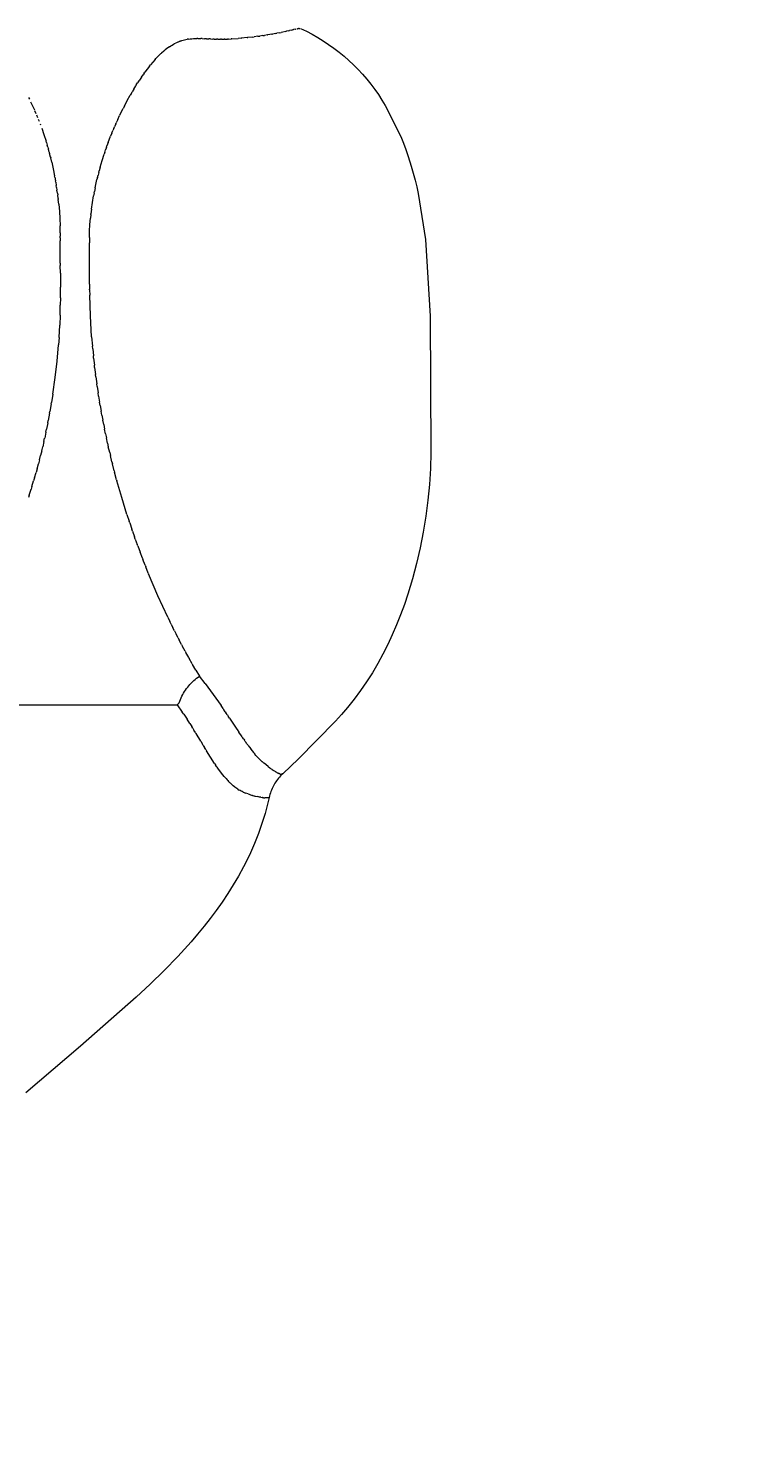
# Model space of a CAD drawing. Header units: millimetres. Extents: x 311 to 4068, y 1050 to 3803.
# Drawn here: x 989.66 to 1004.96, y 3406.39 to 3436.69 of the extents above; entities that cross this region are included whole.
import ezdxf

# ---------------------------------------------------------------- set-up
doc = ezdxf.new("R2010")
doc.units = ezdxf.units.MM
doc.layers.add('ZANO_R', color=7, linetype='Continuous', lineweight=0)
doc.layers.add('ZANO_W', color=1, linetype='Continuous', lineweight=0)
doc.styles.get("Standard").update_dxf_attribs({"font": 'ARIALUNI.TTF'})
doc.dimstyles.new('pl i ang', dxfattribs={"dimtxt": 50, "dimasz": 50, "dimexe": 1.25, "dimexo": 0.625, "dimgap": 10, "dimtad": 1, "dimtoh": 1, "dimtxsty": 'Standard', "dimcen": 2.5, "dimclrd": 1, "dimclre": 1, "dimclrt": 1, "dimadec": 0, "dimazin": 0, "dimtfac": 1, "dimtmove": 0, "dimatfit": 3, "dimfxl": 1, "dimarcsym": 1})

# ---------------------------------------------------------------- blocks, each defined once
blk = doc.blocks.new('*D403')
at = {"layer": 'ZANO_W', "color": 1, "lineweight": -2}
for p, q in [((977.974, 3485.188), (1116.576, 3485.188)), ((1106.576, 3445.188), (1106.576, 2589.419)), ((1034.394, 2549.419), (1116.576, 2549.419))]:
    blk.add_line(p, q, dxfattribs=at)
at = {"layer": 'ZANO_W', "color": 1}
for points in [[(1113.242, 3445.188), (1099.909, 3445.188), (1106.576, 3485.188)], [(1099.909, 2589.419), (1113.242, 2589.419), (1106.576, 2549.419)]]:
    blk.add_solid(points, dxfattribs=at)
at = {"layer": 'ZANO_W', "color": 1, "insert": (1076.139, 3017.303), "char_height": 40, "attachment_point": 5, "rotation": 90}
blk.add_mtext('936', dxfattribs=at)
blk = doc.blocks.new('*D409')
at = {"layer": 'ZANO_W', "color": 1, "lineweight": -2}
for p, q in [((748.743, 3712.066), (1183.473, 3712.066)), ((1173.473, 3672.066), (1173.473, 2589.419)), ((1034.368, 2549.419), (1183.473, 2549.419))]:
    blk.add_line(p, q, dxfattribs=at)
at = {"layer": 'ZANO_W', "color": 1}
for points in [[(1180.14, 3672.066), (1166.807, 3672.066), (1173.473, 3712.066)], [(1166.807, 2589.419), (1180.14, 2589.419), (1173.473, 2549.419)]]:
    blk.add_solid(points, dxfattribs=at)
at = {"layer": 'ZANO_W', "color": 1, "insert": (1143.037, 3130.743), "char_height": 40, "attachment_point": 5, "rotation": 90}
blk.add_mtext('1163', dxfattribs=at)

msp = doc.modelspace()

# ---------------------------------------------------------------- linework, layer by layer
at = {"layer": 'ZANO_R'}
for p, q in [((995.163, 3436.628), (995.1, 3436.614)), ((995.163, 3436.628), (995.175, 3436.631)), ((995.223, 3436.641), (995.175, 3436.631)), ((995.223, 3436.641), (995.242, 3436.646)), ((995.276, 3436.654), (995.242, 3436.646)), ((995.276, 3436.654), (995.3, 3436.66)), ((995.323, 3436.665), (995.3, 3436.66)), ((995.323, 3436.665), (995.326, 3436.666)), ((995.364, 3436.675), (995.326, 3436.666)), ((995.364, 3436.675), (995.372, 3436.677)), ((995.399, 3436.684), (995.41, 3436.686)), ((995.414, 3436.687), (995.41, 3436.686)), ((995.414, 3436.687), (995.426, 3436.689)), ((995.427, 3436.689), (995.426, 3436.689)), ((995.427, 3436.689), (995.433, 3436.69)), ((995.445, 3436.692), (995.433, 3436.69)), ((995.445, 3436.692), (995.46, 3436.692)), ((995.465, 3436.692), (995.468, 3436.692)), ((995.474, 3436.69), (995.599, 3436.631)), ((995.599, 3436.631), (995.721, 3436.567)), ((992.702, 3436.32), (992.73, 3436.337)), ((992.73, 3436.337), (992.758, 3436.353)), ((992.758, 3436.353), (992.786, 3436.368)), ((992.786, 3436.368), (992.815, 3436.383)), ((992.854, 3436.401), (992.815, 3436.383)), ((992.854, 3436.401), (992.894, 3436.417)), ((992.914, 3436.424), (992.894, 3436.417)), ((992.914, 3436.424), (992.941, 3436.433)), ((992.941, 3436.433), (992.969, 3436.441)), ((992.969, 3436.441), (992.997, 3436.449)), ((992.997, 3436.449), (993.025, 3436.455)), ((993.025, 3436.455), (993.053, 3436.461)), ((993.081, 3436.465), (993.053, 3436.461)), ((993.081, 3436.465), (993.116, 3436.47)), ((993.116, 3436.47), (993.151, 3436.473)), ((993.151, 3436.473), (993.187, 3436.476)), ((993.187, 3436.476), (993.222, 3436.477)), ((993.222, 3436.477), (993.258, 3436.478)), ((993.283, 3436.478), (993.258, 3436.478)), ((993.283, 3436.478), (993.342, 3436.477)), ((993.376, 3436.476), (993.342, 3436.477)), ((993.376, 3436.476), (993.427, 3436.473)), ((993.465, 3436.471), (993.427, 3436.473)), ((993.465, 3436.471), (993.513, 3436.469)), ((993.549, 3436.467), (993.513, 3436.469)), ((993.549, 3436.467), (993.598, 3436.465)), ((993.631, 3436.463), (993.598, 3436.465)), ((993.631, 3436.463), (993.681, 3436.462)), ((993.71, 3436.461), (993.681, 3436.462)), ((993.71, 3436.461), (993.762, 3436.461)), ((993.787, 3436.461), (993.762, 3436.461)), ((993.787, 3436.461), (993.841, 3436.462)), ((993.861, 3436.462), (993.841, 3436.462)), ((993.861, 3436.462), (993.918, 3436.464)), ((993.934, 3436.465), (993.918, 3436.464)), ((993.934, 3436.465), (993.995, 3436.468)), ((994.004, 3436.468), (993.995, 3436.468)), ((994.004, 3436.468), (994.144, 3436.478)), ((994.207, 3436.483), (994.144, 3436.478)), ((994.207, 3436.483), (994.215, 3436.484)), ((994.333, 3436.496), (994.215, 3436.484)), ((994.333, 3436.496), (994.352, 3436.498)), ((994.452, 3436.509), (994.352, 3436.498)), ((994.452, 3436.509), (994.482, 3436.513)), ((994.565, 3436.524), (994.482, 3436.513)), ((994.565, 3436.524), (994.604, 3436.529)), ((994.67, 3436.539), (994.604, 3436.529)), ((994.67, 3436.538), (994.702, 3436.543)), ((994.769, 3436.554), (994.702, 3436.543)), ((994.769, 3436.553), (994.773, 3436.554)), ((994.86, 3436.569), (994.773, 3436.554)), ((994.86, 3436.569), (994.876, 3436.571)), ((994.946, 3436.584), (994.876, 3436.571)), ((994.946, 3436.584), (994.972, 3436.589)), ((995.025, 3436.599), (994.972, 3436.589)), ((995.025, 3436.599), (995.06, 3436.606)), ((995.097, 3436.614), (995.06, 3436.606)), ((995.097, 3436.614), (995.1, 3436.614)), ((995.721, 3436.567), (995.842, 3436.499)), ((995.842, 3436.499), (995.96, 3436.427)), ((995.96, 3436.427), (996.075, 3436.351)), ((996.075, 3436.351), (996.188, 3436.272)), ((992.369, 3436.03), (992.318, 3435.973)), ((992.369, 3436.03), (992.387, 3436.049)), ((992.426, 3436.091), (992.387, 3436.049)), ((992.426, 3436.09), (992.465, 3436.129)), ((992.491, 3436.155), (992.465, 3436.129)), ((992.491, 3436.155), (992.504, 3436.166)), ((992.553, 3436.209), (992.504, 3436.166)), ((992.553, 3436.209), (992.581, 3436.233)), ((992.614, 3436.259), (992.581, 3436.233)), ((992.614, 3436.259), (992.62, 3436.263)), ((992.675, 3436.302), (992.62, 3436.263)), ((992.675, 3436.302), (992.702, 3436.32)), ((996.188, 3436.272), (996.298, 3436.188)), ((996.298, 3436.188), (996.404, 3436.1)), ((996.404, 3436.1), (996.508, 3436.009)), ((992.133, 3435.735), (992.112, 3435.705)), ((992.133, 3435.735), (992.151, 3435.76)), ((992.199, 3435.825), (992.151, 3435.76)), ((992.249, 3435.889), (992.199, 3435.825)), ((992.249, 3435.889), (992.269, 3435.914)), ((992.318, 3435.973), (992.269, 3435.914)), ((996.508, 3436.009), (996.609, 3435.915)), ((996.609, 3435.915), (996.706, 3435.816)), ((996.706, 3435.816), (996.8, 3435.715)), ((996.8, 3435.715), (996.89, 3435.611)), ((991.913, 3435.398), (991.955, 3435.466)), ((991.967, 3435.486), (991.955, 3435.466)), ((991.967, 3435.486), (991.994, 3435.529)), ((992.022, 3435.572), (991.994, 3435.529)), ((992.022, 3435.572), (992.033, 3435.589)), ((992.077, 3435.655), (992.033, 3435.589)), ((992.077, 3435.655), (992.112, 3435.705)), ((996.89, 3435.611), (996.977, 3435.503)), ((996.977, 3435.503), (997.06, 3435.392)), ((989.664, 3435.215), (989.682, 3435.179)), ((989.709, 3435.125), (989.75, 3435.039)), ((991.711, 3435.035), (991.773, 3435.152)), ((991.773, 3435.152), (991.838, 3435.268)), ((991.861, 3435.309), (991.837, 3435.268)), ((991.861, 3435.309), (991.877, 3435.336)), ((991.913, 3435.398), (991.877, 3435.336)), ((997.06, 3435.392), (997.139, 3435.279)), ((997.139, 3435.279), (997.214, 3435.163)), ((997.214, 3435.163), (997.285, 3435.045)), ((989.75, 3435.039), (989.789, 3434.953)), ((989.794, 3434.941), (989.823, 3434.874)), ((989.835, 3434.848), (989.857, 3434.794)), ((991.572, 3434.751), (991.61, 3434.831)), ((991.617, 3434.846), (991.61, 3434.831)), ((991.617, 3434.846), (991.684, 3434.982)), ((991.711, 3435.035), (991.684, 3434.982)), ((997.285, 3435.045), (997.616, 3434.387)), ((989.873, 3434.753), (989.889, 3434.713)), ((989.911, 3434.657), (989.92, 3434.631)), ((989.947, 3434.56), (989.994, 3434.425)), ((991.444, 3434.457), (991.467, 3434.513)), ((991.485, 3434.556), (991.467, 3434.513)), ((991.486, 3434.556), (991.502, 3434.594)), ((991.528, 3434.654), (991.502, 3434.594)), ((991.528, 3434.654), (991.537, 3434.674)), ((991.572, 3434.751), (991.537, 3434.674)), ((989.994, 3434.425), (990.038, 3434.288)), ((990.046, 3434.26), (990.038, 3434.288)), ((990.046, 3434.26), (990.064, 3434.2)), ((990.077, 3434.158), (990.064, 3434.2)), ((991.365, 3434.255), (991.338, 3434.183)), ((991.365, 3434.255), (991.418, 3434.394)), ((991.444, 3434.457), (991.418, 3434.394)), ((997.616, 3434.387), (997.672, 3434.246)), ((997.672, 3434.246), (997.726, 3434.104)), ((990.077, 3434.158), (990.09, 3434.111)), ((990.106, 3434.053), (990.09, 3434.111)), ((990.106, 3434.053), (990.115, 3434.021)), ((990.133, 3433.947), (990.115, 3434.021)), ((990.133, 3433.948), (990.138, 3433.929)), ((990.159, 3433.84), (990.138, 3433.929)), ((991.235, 3433.869), (991.279, 3434.011)), ((991.291, 3434.046), (991.279, 3434.011)), ((991.291, 3434.046), (991.308, 3434.097)), ((991.327, 3434.151), (991.308, 3434.097)), ((991.327, 3434.151), (991.338, 3434.183)), ((997.726, 3434.104), (997.776, 3433.96)), ((997.776, 3433.96), (997.841, 3433.753)), ((990.159, 3433.84), (990.192, 3433.692)), ((990.192, 3433.692), (990.221, 3433.544)), ((991.165, 3433.618), (991.15, 3433.559)), ((991.165, 3433.618), (991.173, 3433.651)), ((991.193, 3433.727), (991.173, 3433.651)), ((991.193, 3433.727), (991.235, 3433.869)), ((997.841, 3433.753), (997.884, 3433.604)), ((997.884, 3433.604), (997.923, 3433.453)), ((990.226, 3433.517), (990.221, 3433.544)), ((990.226, 3433.517), (990.24, 3433.441)), ((990.245, 3433.409), (990.239, 3433.441)), ((990.245, 3433.409), (990.257, 3433.34)), ((990.264, 3433.293), (990.257, 3433.34)), ((990.264, 3433.293), (990.272, 3433.24)), ((991.088, 3433.287), (991.127, 3433.465)), ((991.137, 3433.509), (991.127, 3433.465)), ((991.137, 3433.509), (991.15, 3433.559)), ((997.923, 3433.453), (997.957, 3433.31)), ((997.957, 3433.31), (997.989, 3433.167)), ((990.282, 3433.177), (990.272, 3433.24)), ((990.282, 3433.177), (990.287, 3433.14)), ((990.297, 3433.059), (990.287, 3433.14)), ((990.297, 3433.059), (990.3, 3433.04)), ((990.311, 3432.941), (990.299, 3433.04)), ((991.031, 3432.977), (991.055, 3433.12)), ((991.066, 3433.175), (991.055, 3433.12)), ((991.066, 3433.175), (991.073, 3433.214)), ((991.088, 3433.287), (991.073, 3433.214)), ((997.989, 3433.167), (998.143, 3432.183)), ((990.311, 3432.941), (990.324, 3432.786)), ((990.324, 3432.786), (990.334, 3432.631)), ((990.996, 3432.722), (990.988, 3432.64)), ((990.997, 3432.722), (990.998, 3432.737)), ((991.01, 3432.833), (990.998, 3432.737)), ((991.01, 3432.833), (991.031, 3432.977)), ((990.334, 3432.631), (990.34, 3432.476)), ((990.342, 3432.331), (990.34, 3432.476)), ((990.969, 3432.367), (990.977, 3432.503)), ((990.977, 3432.503), (990.988, 3432.64)), ((990.342, 3432.224), (990.341, 3432.16)), ((990.343, 3431.68), (990.341, 3432.16)), ((990.342, 3432.331), (990.342, 3432.259)), ((990.342, 3432.224), (990.342, 3432.259)), ((990.965, 3432.23), (990.969, 3432.367)), ((990.965, 3432.23), (990.965, 3432.115)), ((990.967, 3431.232), (990.965, 3432.115)), ((998.143, 3432.183), (998.247, 3430.551)), ((990.343, 3431.68), (990.343, 3431.633)), ((990.345, 3431.47), (990.343, 3431.633)), ((990.345, 3431.47), (990.345, 3431.167)), ((990.967, 3431.232), (990.969, 3431.125)), ((990.344, 3430.942), (990.342, 3430.782)), ((990.344, 3430.942), (990.345, 3431.167)), ((990.969, 3431.111), (990.969, 3431.125)), ((990.969, 3431.111), (990.971, 3430.996)), ((990.988, 3430.553), (990.972, 3430.996)), ((990.338, 3430.572), (990.331, 3430.357)), ((990.337, 3430.572), (990.341, 3430.782)), ((990.318, 3430.094), (990.331, 3430.357)), ((991.013, 3430.111), (990.988, 3430.553)), ((998.247, 3430.551), (998.262, 3427.641)), ((990.318, 3430.094), (990.307, 3429.938)), ((991.013, 3430.111), (991.03, 3429.909)), ((990.274, 3429.587), (990.307, 3429.938)), ((991.035, 3429.848), (991.03, 3429.909)), ((991.035, 3429.848), (991.049, 3429.704)), ((991.055, 3429.65), (991.049, 3429.704)), ((990.233, 3429.236), (990.274, 3429.587)), ((991.055, 3429.65), (991.071, 3429.501)), ((991.077, 3429.455), (991.071, 3429.501)), ((991.077, 3429.455), (991.096, 3429.301)), ((990.184, 3428.886), (990.233, 3429.236)), ((991.102, 3429.253), (991.096, 3429.301)), ((991.102, 3429.253), (991.123, 3429.105)), ((991.131, 3429.049), (991.123, 3429.105)), ((991.131, 3429.049), (991.152, 3428.909)), ((990.184, 3428.886), (990.155, 3428.705)), ((991.162, 3428.844), (991.152, 3428.909)), ((991.162, 3428.844), (991.183, 3428.714)), ((990.115, 3428.475), (990.087, 3428.323)), ((990.115, 3428.475), (990.122, 3428.514)), ((990.151, 3428.68), (990.122, 3428.514)), ((990.151, 3428.68), (990.155, 3428.705)), ((991.196, 3428.638), (991.183, 3428.714)), ((991.196, 3428.638), (991.216, 3428.521)), ((991.232, 3428.433), (991.216, 3428.521)), ((990.077, 3428.271), (990.05, 3428.134)), ((990.077, 3428.272), (990.087, 3428.323)), ((991.232, 3428.433), (991.251, 3428.329)), ((991.27, 3428.233), (991.251, 3428.329)), ((991.27, 3428.233), (991.289, 3428.138)), ((989.993, 3427.872), (989.967, 3427.76)), ((989.993, 3427.872), (990.009, 3427.946)), ((990.036, 3428.07), (990.01, 3427.946)), ((990.036, 3428.07), (990.05, 3428.134)), ((991.309, 3428.037), (991.289, 3428.138)), ((991.309, 3428.037), (991.328, 3427.949)), ((991.353, 3427.836), (991.328, 3427.949)), ((989.898, 3427.48), (989.922, 3427.575)), ((989.947, 3427.675), (989.922, 3427.575)), ((989.947, 3427.675), (989.967, 3427.76)), ((991.352, 3427.836), (991.369, 3427.761)), ((991.398, 3427.638), (991.369, 3427.761)), ((991.398, 3427.638), (991.412, 3427.577)), ((991.445, 3427.441), (991.412, 3427.577)), ((998.262, 3427.641), (998.25, 3427.299)), ((989.846, 3427.288), (989.825, 3427.212)), ((989.846, 3427.288), (989.875, 3427.393)), ((989.898, 3427.48), (989.875, 3427.393)), ((991.445, 3427.441), (991.457, 3427.395)), ((991.494, 3427.248), (991.457, 3427.395)), ((991.494, 3427.248), (991.503, 3427.215)), ((998.25, 3427.299), (998.228, 3426.958)), ((989.735, 3426.911), (989.773, 3427.033)), ((989.792, 3427.098), (989.773, 3427.033)), ((989.792, 3427.098), (989.825, 3427.212)), ((991.545, 3427.057), (991.503, 3427.215)), ((991.545, 3427.057), (991.551, 3427.036)), ((991.654, 3426.675), (991.551, 3427.036)), ((998.228, 3426.958), (998.195, 3426.617)), ((989.677, 3426.727), (989.661, 3426.68)), ((989.676, 3426.727), (989.718, 3426.855)), ((989.735, 3426.911), (989.718, 3426.855)), ((991.766, 3426.315), (991.654, 3426.675)), ((998.195, 3426.617), (998.151, 3426.278)), ((991.766, 3426.315), (991.813, 3426.17)), ((991.825, 3426.136), (991.813, 3426.17)), ((991.825, 3426.136), (991.87, 3426.003)), ((998.151, 3426.278), (998.096, 3425.94)), ((991.885, 3425.958), (991.87, 3426.003)), ((991.885, 3425.958), (991.927, 3425.838)), ((991.945, 3425.788), (991.927, 3425.838)), ((991.945, 3425.788), (991.986, 3425.675)), ((998.096, 3425.94), (998.029, 3425.604)), ((991.997, 3425.644), (991.986, 3425.675)), ((991.997, 3425.644), (992.046, 3425.512)), ((992.097, 3425.379), (992.046, 3425.512)), ((998.029, 3425.604), (997.953, 3425.271)), ((992.097, 3425.379), (992.106, 3425.355)), ((992.155, 3425.23), (992.106, 3425.355)), ((992.155, 3425.23), (992.167, 3425.199)), ((992.221, 3425.065), (992.168, 3425.199)), ((997.953, 3425.271), (997.865, 3424.94)), ((992.221, 3425.065), (992.23, 3425.044)), ((992.427, 3424.581), (992.23, 3425.044)), ((997.865, 3424.94), (997.767, 3424.612)), ((992.638, 3424.124), (992.427, 3424.581)), ((997.767, 3424.612), (997.693, 3424.391)), ((997.693, 3424.391), (997.613, 3424.173)), ((992.638, 3424.124), (992.682, 3424.032)), ((992.711, 3423.974), (992.682, 3424.032)), ((992.711, 3423.974), (992.75, 3423.896)), ((997.528, 3423.957), (997.436, 3423.744)), ((997.613, 3424.173), (997.528, 3423.957)), ((992.784, 3423.827), (992.75, 3423.896)), ((992.784, 3423.827), (992.817, 3423.762)), ((992.859, 3423.681), (992.817, 3423.762)), ((992.859, 3423.681), (992.885, 3423.63)), ((992.934, 3423.538), (992.885, 3423.63)), ((997.436, 3423.744), (997.34, 3423.536)), ((992.934, 3423.538), (992.955, 3423.499)), ((993.01, 3423.397), (992.955, 3423.499)), ((993.01, 3423.397), (993.025, 3423.369)), ((993.086, 3423.259), (993.025, 3423.369)), ((997.236, 3423.332), (997.126, 3423.132)), ((997.34, 3423.536), (997.236, 3423.332)), ((993.086, 3423.259), (993.097, 3423.24)), ((993.163, 3423.124), (993.097, 3423.24)), ((993.163, 3423.124), (993.169, 3423.113)), ((993.24, 3422.992), (993.169, 3423.113)), ((993.24, 3422.992), (993.316, 3422.862)), ((997.126, 3423.132), (997.009, 3422.936)), ((993.088, 3422.658), (993.113, 3422.687)), ((993.113, 3422.687), (993.14, 3422.715)), ((993.14, 3422.715), (993.167, 3422.742)), ((993.167, 3422.742), (993.195, 3422.768)), ((993.195, 3422.768), (993.224, 3422.793)), ((993.224, 3422.793), (993.254, 3422.817)), ((993.254, 3422.817), (993.285, 3422.84)), ((993.285, 3422.84), (993.316, 3422.862)), ((993.438, 3422.704), (993.316, 3422.862)), ((993.438, 3422.704), (993.61, 3422.471)), ((996.885, 3422.743), (996.755, 3422.555)), ((997.009, 3422.936), (996.885, 3422.743)), ((992.909, 3422.364), (992.924, 3422.399)), ((992.924, 3422.399), (992.941, 3422.434)), ((992.941, 3422.434), (992.958, 3422.468)), ((992.958, 3422.468), (992.977, 3422.501)), ((992.977, 3422.501), (992.997, 3422.534)), ((992.997, 3422.534), (993.018, 3422.566)), ((993.018, 3422.566), (993.04, 3422.598)), ((993.04, 3422.598), (993.064, 3422.628)), ((993.064, 3422.628), (993.088, 3422.658)), ((993.61, 3422.471), (993.777, 3422.234)), ((996.755, 3422.555), (996.618, 3422.372)), ((987.62, 3422.253), (992.838, 3422.253)), ((992.838, 3422.253), (992.882, 3422.292)), ((992.838, 3422.253), (992.948, 3422.096)), ((992.882, 3422.292), (992.895, 3422.328)), ((992.895, 3422.328), (992.909, 3422.364)), ((992.98, 3422.049), (992.948, 3422.096)), ((993.819, 3422.172), (993.777, 3422.234)), ((993.819, 3422.172), (993.83, 3422.157)), ((993.867, 3422.102), (993.83, 3422.157)), ((993.867, 3422.102), (993.881, 3422.081)), ((993.913, 3422.034), (993.881, 3422.081)), ((996.476, 3422.193), (996.349, 3422.044)), ((996.618, 3422.372), (996.476, 3422.193)), ((992.98, 3422.049), (993.052, 3421.941)), ((993.111, 3421.849), (993.052, 3421.941)), ((993.111, 3421.849), (993.15, 3421.787)), ((993.173, 3421.751), (993.15, 3421.787)), ((993.913, 3422.034), (993.932, 3422.005)), ((993.957, 3421.969), (993.932, 3422.005)), ((993.957, 3421.969), (994.114, 3421.733)), ((996.219, 3421.898), (995.421, 3421.087)), ((996.349, 3422.044), (996.219, 3421.898)), ((993.173, 3421.751), (993.198, 3421.711)), ((993.232, 3421.656), (993.198, 3421.712)), ((993.232, 3421.655), (993.244, 3421.637)), ((993.345, 3421.471), (993.244, 3421.637)), ((994.12, 3421.725), (994.114, 3421.733)), ((994.12, 3421.725), (994.157, 3421.669)), ((994.192, 3421.616), (994.157, 3421.669)), ((994.192, 3421.616), (994.197, 3421.61)), ((994.227, 3421.566), (994.197, 3421.61)), ((994.227, 3421.566), (994.236, 3421.552)), ((994.261, 3421.517), (994.236, 3421.552)), ((994.261, 3421.517), (994.275, 3421.497)), ((994.293, 3421.47), (994.275, 3421.497)), ((993.345, 3421.471), (993.382, 3421.41)), ((993.398, 3421.384), (993.382, 3421.411)), ((993.398, 3421.384), (993.425, 3421.339)), ((993.45, 3421.3), (993.426, 3421.339)), ((993.449, 3421.3), (993.467, 3421.271)), ((993.552, 3421.135), (993.467, 3421.271)), ((994.293, 3421.47), (994.311, 3421.444)), ((994.324, 3421.426), (994.311, 3421.444)), ((994.324, 3421.426), (994.346, 3421.396)), ((994.355, 3421.384), (994.346, 3421.396)), ((994.355, 3421.384), (994.379, 3421.35)), ((994.385, 3421.343), (994.379, 3421.35)), ((994.385, 3421.343), (994.412, 3421.308)), ((994.414, 3421.305), (994.412, 3421.308)), ((994.414, 3421.305), (994.472, 3421.23)), ((994.496, 3421.202), (994.472, 3421.23)), ((994.496, 3421.202), (994.501, 3421.195)), ((994.521, 3421.171), (994.501, 3421.195)), ((994.521, 3421.171), (994.528, 3421.163)), ((993.639, 3421.001), (993.552, 3421.135)), ((993.638, 3421.001), (993.66, 3420.969)), ((993.682, 3420.937), (993.66, 3420.969)), ((993.682, 3420.937), (993.697, 3420.916)), ((993.725, 3420.878), (993.697, 3420.916)), ((993.724, 3420.877), (993.733, 3420.866)), ((994.547, 3421.142), (994.528, 3421.163)), ((994.547, 3421.142), (994.555, 3421.133)), ((994.571, 3421.116), (994.555, 3421.133)), ((994.571, 3421.116), (994.581, 3421.106)), ((994.595, 3421.091), (994.581, 3421.106)), ((994.595, 3421.091), (994.605, 3421.081)), ((994.619, 3421.069), (994.605, 3421.081)), ((994.619, 3421.068), (994.629, 3421.059)), ((994.641, 3421.048), (994.629, 3421.059)), ((994.641, 3421.048), (994.653, 3421.038)), ((994.664, 3421.029), (994.653, 3421.038)), ((994.664, 3421.03), (994.675, 3421.02)), ((994.685, 3421.012), (994.675, 3421.02)), ((994.685, 3421.012), (994.697, 3421.004)), ((994.785, 3420.933), (994.697, 3421.004)), ((994.785, 3420.933), (994.817, 3420.908)), ((994.835, 3420.894), (994.817, 3420.908)), ((994.835, 3420.894), (994.864, 3420.874)), ((994.867, 3420.871), (994.864, 3420.873)), ((994.867, 3420.871), (994.892, 3420.854)), ((995.421, 3421.087), (995.103, 3420.787)), ((993.789, 3420.792), (993.733, 3420.866)), ((993.846, 3420.72), (993.789, 3420.792)), ((993.846, 3420.72), (993.872, 3420.689)), ((993.885, 3420.675), (993.872, 3420.689)), ((993.885, 3420.675), (993.906, 3420.651)), ((993.923, 3420.634), (993.906, 3420.651)), ((993.923, 3420.634), (993.939, 3420.616)), ((993.96, 3420.595), (993.939, 3420.616)), ((993.96, 3420.595), (993.972, 3420.583)), ((993.996, 3420.56), (993.972, 3420.583)), ((994.897, 3420.851), (994.892, 3420.854)), ((994.897, 3420.851), (994.918, 3420.838)), ((994.929, 3420.576), (994.912, 3420.548)), ((994.924, 3420.834), (994.918, 3420.838)), ((994.924, 3420.834), (994.94, 3420.823)), ((994.947, 3420.604), (994.929, 3420.576)), ((994.948, 3420.818), (994.94, 3420.823)), ((994.965, 3420.631), (994.947, 3420.604)), ((994.948, 3420.818), (994.961, 3420.81)), ((994.971, 3420.804), (994.961, 3420.81)), ((994.985, 3420.657), (994.965, 3420.631)), ((994.971, 3420.804), (994.981, 3420.799)), ((994.992, 3420.792), (994.981, 3420.799)), ((995.005, 3420.683), (994.985, 3420.657)), ((994.992, 3420.792), (994.999, 3420.789)), ((995.012, 3420.783), (994.999, 3420.789)), ((995.026, 3420.708), (995.005, 3420.683)), ((995.012, 3420.783), (995.018, 3420.781)), ((995.031, 3420.776), (995.018, 3420.781)), ((995.048, 3420.733), (995.026, 3420.708)), ((995.031, 3420.776), (995.035, 3420.775)), ((995.041, 3420.773), (995.035, 3420.775)), ((995.041, 3420.773), (995.044, 3420.773)), ((995.044, 3420.773), (995.047, 3420.772)), ((995.047, 3420.772), (995.05, 3420.772)), ((995.071, 3420.756), (995.048, 3420.733)), ((995.05, 3420.772), (995.053, 3420.771)), ((995.053, 3420.771), (995.056, 3420.771)), ((995.056, 3420.771), (995.059, 3420.771)), ((995.059, 3420.771), (995.062, 3420.771)), ((995.062, 3420.771), (995.065, 3420.771)), ((995.065, 3420.771), (995.068, 3420.771)), ((995.068, 3420.771), (995.071, 3420.771)), ((995.094, 3420.779), (995.071, 3420.756)), ((995.072, 3420.771), (995.071, 3420.771)), ((995.074, 3420.772), (995.072, 3420.771)), ((995.076, 3420.772), (995.074, 3420.772)), ((995.078, 3420.772), (995.076, 3420.772)), ((995.079, 3420.773), (995.078, 3420.772)), ((995.081, 3420.773), (995.079, 3420.773)), ((995.083, 3420.774), (995.081, 3420.773)), ((995.084, 3420.775), (995.083, 3420.774)), ((995.086, 3420.775), (995.084, 3420.775)), ((995.088, 3420.776), (995.086, 3420.775)), ((995.089, 3420.777), (995.088, 3420.776)), ((995.1, 3420.784), (995.097, 3420.782)), ((995.1, 3420.784), (995.103, 3420.787)), ((993.996, 3420.56), (994.005, 3420.552)), ((994.032, 3420.528), (994.005, 3420.552)), ((994.032, 3420.528), (994.037, 3420.523)), ((994.067, 3420.499), (994.037, 3420.524)), ((994.067, 3420.499), (994.069, 3420.497)), ((994.09, 3420.481), (994.069, 3420.497)), ((994.112, 3420.465), (994.09, 3420.481)), ((994.135, 3420.449), (994.112, 3420.465)), ((994.135, 3420.449), (994.166, 3420.43)), ((994.186, 3420.418), (994.166, 3420.43)), ((994.206, 3420.407), (994.186, 3420.418)), ((994.227, 3420.397), (994.206, 3420.407)), ((994.249, 3420.388), (994.227, 3420.397)), ((994.249, 3420.388), (994.31, 3420.364)), ((994.353, 3420.349), (994.31, 3420.364)), ((994.353, 3420.349), (994.395, 3420.335)), ((994.408, 3420.331), (994.395, 3420.335)), ((994.408, 3420.331), (994.45, 3420.317)), ((994.458, 3420.315), (994.45, 3420.317)), ((994.458, 3420.315), (994.501, 3420.302)), ((994.505, 3420.301), (994.501, 3420.302)), ((994.505, 3420.301), (994.549, 3420.29)), ((994.574, 3420.285), (994.549, 3420.29)), ((994.6, 3420.28), (994.574, 3420.285)), ((994.626, 3420.277), (994.6, 3420.28)), ((994.626, 3420.277), (994.657, 3420.273)), ((994.659, 3420.272), (994.657, 3420.273)), ((994.659, 3420.272), (994.686, 3420.268)), ((994.688, 3420.268), (994.686, 3420.268)), ((994.688, 3420.268), (994.712, 3420.264)), ((994.798, 3420.264), (994.712, 3420.264)), ((994.805, 3420.27), (994.778, 3420.157)), ((994.798, 3420.264), (994.798, 3420.264)), ((994.798, 3420.264), (994.799, 3420.264)), ((994.799, 3420.264), (994.799, 3420.264)), ((994.799, 3420.264), (994.799, 3420.264)), ((994.799, 3420.264), (994.8, 3420.264)), ((994.8, 3420.264), (994.8, 3420.265)), ((994.8, 3420.265), (994.8, 3420.265)), ((994.8, 3420.265), (994.8, 3420.265)), ((994.8, 3420.265), (994.801, 3420.265)), ((994.801, 3420.265), (994.801, 3420.266)), ((994.801, 3420.266), (994.802, 3420.266)), ((994.801, 3420.265), (994.801, 3420.265)), ((994.802, 3420.266), (994.803, 3420.267)), ((994.802, 3420.266), (994.802, 3420.266)), ((994.802, 3420.266), (994.802, 3420.266)), ((994.802, 3420.266), (994.802, 3420.266)), ((994.803, 3420.267), (994.803, 3420.268)), ((994.803, 3420.268), (994.804, 3420.268)), ((994.803, 3420.267), (994.803, 3420.267)), ((994.803, 3420.267), (994.803, 3420.267)), ((994.803, 3420.267), (994.803, 3420.267)), ((994.804, 3420.269), (994.804, 3420.27)), ((994.804, 3420.27), (994.805, 3420.27)), ((994.804, 3420.268), (994.804, 3420.269)), ((994.804, 3420.269), (994.804, 3420.269)), ((994.804, 3420.269), (994.804, 3420.269)), ((994.804, 3420.269), (994.804, 3420.269)), ((994.804, 3420.268), (994.804, 3420.268)), ((994.805, 3420.273), (994.805, 3420.274)), ((994.805, 3420.274), (994.805, 3420.274)), ((994.805, 3420.274), (994.805, 3420.274)), ((994.805, 3420.272), (994.805, 3420.273)), ((994.805, 3420.273), (994.805, 3420.273)), ((994.805, 3420.273), (994.805, 3420.273)), ((994.805, 3420.271), (994.805, 3420.272)), ((994.805, 3420.272), (994.805, 3420.272)), ((994.805, 3420.272), (994.805, 3420.272)), ((994.805, 3420.27), (994.805, 3420.271)), ((994.805, 3420.271), (994.805, 3420.271)), ((994.805, 3420.271), (994.805, 3420.271)), ((994.805, 3420.27), (994.805, 3420.27)), ((994.814, 3420.306), (994.806, 3420.274)), ((994.822, 3420.338), (994.814, 3420.306)), ((994.832, 3420.369), (994.822, 3420.338)), ((994.843, 3420.4), (994.832, 3420.369)), ((994.855, 3420.43), (994.843, 3420.4)), ((994.868, 3420.461), (994.855, 3420.43)), ((994.882, 3420.49), (994.868, 3420.461)), ((994.896, 3420.52), (994.882, 3420.49)), ((994.912, 3420.548), (994.896, 3420.52)), ((994.75, 3420.044), (994.719, 3419.933)), ((994.778, 3420.157), (994.75, 3420.044)), ((994.651, 3419.715), (994.615, 3419.607)), ((994.686, 3419.823), (994.651, 3419.715)), ((994.719, 3419.933), (994.686, 3419.823)), ((994.535, 3419.395), (994.493, 3419.291)), ((994.576, 3419.501), (994.535, 3419.395)), ((994.615, 3419.607), (994.576, 3419.501)), ((994.403, 3419.087), (994.356, 3418.986)), ((994.449, 3419.188), (994.403, 3419.087)), ((994.493, 3419.291), (994.449, 3419.188)), ((994.256, 3418.788), (994.151, 3418.595)), ((994.356, 3418.986), (994.256, 3418.788)), ((994.151, 3418.595), (994.039, 3418.406)), ((993.922, 3418.22), (993.801, 3418.039)), ((994.039, 3418.406), (993.922, 3418.22)), ((993.676, 3417.862), (993.546, 3417.69)), ((993.801, 3418.039), (993.676, 3417.862)), ((993.546, 3417.69), (993.413, 3417.521)), ((993.277, 3417.355), (993.138, 3417.193)), ((993.413, 3417.521), (993.277, 3417.355)), ((992.997, 3417.035), (992.853, 3416.88)), ((993.138, 3417.193), (992.997, 3417.035)), ((992.853, 3416.88), (992.561, 3416.578)), ((992.561, 3416.578), (992.264, 3416.288)), ((992.264, 3416.288), (991.964, 3416.007)), ((991.964, 3416.007), (990.778, 3414.96)), ((990.778, 3414.96), (989.606, 3413.965))]:
    msp.add_line(p, q, dxfattribs=at)

# ---------------------------------------------------------------- dimensions: what is measured, and where the dimension line sits
at = {"layer": 'ZANO_W'}
for base, p1, p2, picture, middle in [((1173.473, 2549.419), (738.743, 3712.066), (1024.368, 2549.419), '*D409', (1143.037, 3130.743)), ((1106.576, 2549.419), (967.974, 3485.188), (1024.394, 2549.419), '*D403', (1076.139, 3017.303))]:
    dim = msp.add_linear_dim(base=base, p1=p1, p2=p2, angle=90, dimstyle='pl i ang', override={"dimtxt": 40, "dimasz": 40, "dimexe": 10, "dimexo": 10, "dimtoh": 0, "dimdec": 0, "dimtdec": 0, "dimtmove": 1}, dxfattribs=at)
    dim.commit()
    dim.dimension.update_dxf_attribs({"geometry": picture, "text_midpoint": middle})

doc.saveas('drawing.dxf')
